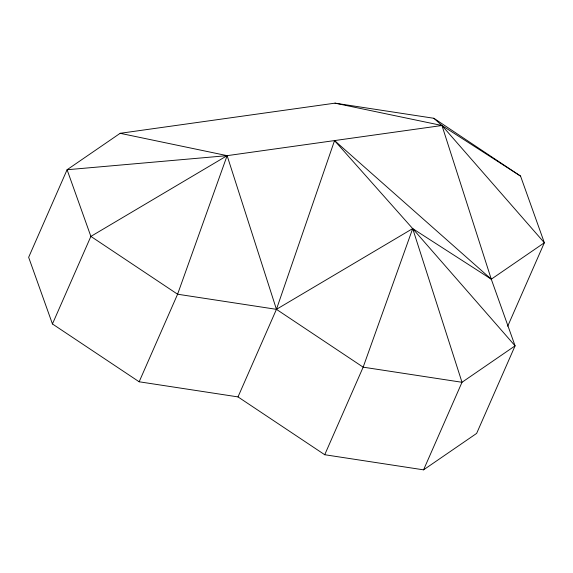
<?xml version="1.0" encoding="UTF-8"?>
<svg xmlns="http://www.w3.org/2000/svg" width="573" height="573" viewBox="0 0 573 573"><rect width="100%" height="100%" fill="white"/><g stroke="black" fill="none" stroke-linecap="round" stroke-linejoin="round"><path stroke-width="0.86" d="M238.003 396.903L324.726 454.726L423.569 469.846L476.636 433.403L515.077 345.841L491.283 279.194L334.546 140.578L276.444 309.341L238.003 396.903L139.16 381.783L52.444 323.96L28.65 257.306L67.084 169.744L120.158 133.308L334.997 103.154L433.84 118.274L520.556 176.097L544.35 242.751L507.707 326.223M52.444 323.96L90.878 236.398L227.123 155.655L441.962 125.501L520.556 176.097M139.16 381.783L177.594 294.221L227.123 155.655L120.158 133.308M324.726 454.726L363.16 367.164L412.689 228.598L334.546 140.578M423.569 469.846L462.003 382.284L515.077 345.841L412.689 228.598L276.444 309.341L177.594 294.221L90.878 236.398L67.084 169.744L227.123 155.655L276.444 309.341L363.16 367.164L462.003 382.284L412.689 228.598L491.283 279.194L544.35 242.751L441.962 125.501L433.84 118.274M334.997 103.154L441.962 125.501L491.283 279.194"/></g></svg>
